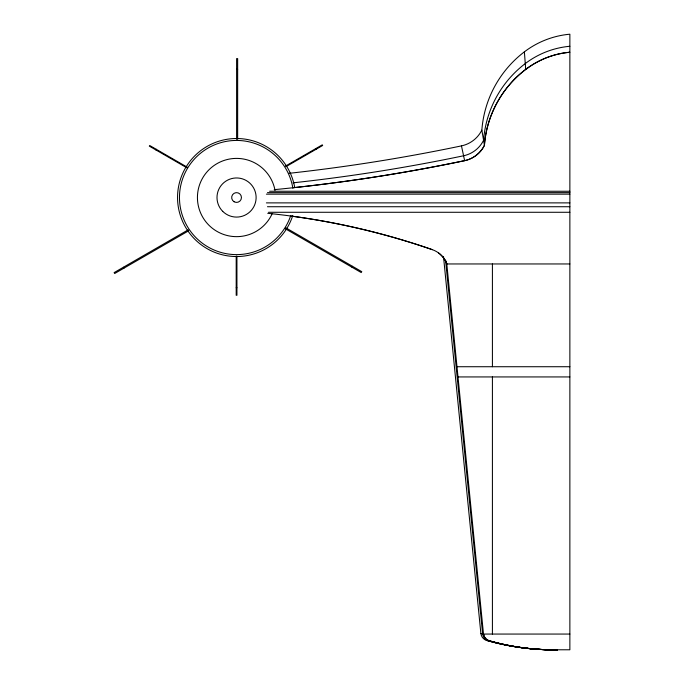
<?xml version="1.0" encoding="UTF-8"?>
<svg xmlns="http://www.w3.org/2000/svg" width="684" height="684" viewBox="0 0 684 684"><rect width="100%" height="100%" fill="white"/><g stroke="black" fill="none" stroke-linecap="round" stroke-linejoin="round"><path stroke-width="1.03" d="M292.675 187.784A1747.945 1747.945 0 0 0 464.641 160.655A28.642 28.642 0 0 0 484.434 145.333C487.333 100.086 523.277 56.088 569.866 52.249A85.56 85.56 0 0 0 525.714 69.375A105.43 105.43 0 0 0 484.434 145.333C480.621 153.105 473.123 158.91 464.641 160.655C401.756 173.796 338.161 183.483 274.216 189.665M155.815 149.89L156.191 149.249M351.944 267.205L352.474 266.29M285.587 166.024L322.284 144.837L322.66 145.478L285.963 166.665M188.203 229.833L114.134 272.6L114.664 273.514L188.724 230.756M236.604 69.315L237.656 69.315M269.59 191.255L569.866 191.255M267.461 192.64L569.866 192.64M266.392 194.153L569.866 194.153M266.392 202.883L569.866 202.883M267.461 206.73L569.866 206.73M268.521 212.279L569.866 212.279M290.555 215.99A727.152 727.152 0 0 1 432.314 249.66A23.615 23.615 0 0 1 446.797 263.956L569.866 263.956M236.194 287.776L236.929 287.776M456.989 366.727L569.866 366.727M458.006 376.935L569.866 376.935M569.866 634.059L483.494 634.059L480.886 633.581L443.506 256.551M480.886 633.581A8.259 8.259 0 0 0 486.82 640.498A243.119 243.119 0 0 0 557.178 649.783L569.866 649.783L569.866 34.2A88.142 88.142 0 0 0 524.38 51.847A108.619 108.619 0 0 0 481.852 130.105A29.506 29.506 0 0 1 461.461 145.88A1800.733 1800.733 0 0 1 288.528 173.377M557.178 649.783L557.554 649.783A225.865 215.434 0 0 1 489.257 640.763M486.82 640.498L489.257 640.771A235.997 235.997 0 0 0 557.554 649.783M187.296 167.212L149.685 145.495L149.317 146.137L186.835 167.802M285.844 227.823L361.759 271.651L361.229 272.565L285.313 228.738M438.512 252.892L439.889 253.978A23.718 23.624 0 0 1 446.797 263.956L483.494 634.059A8.02 8.02 0 0 0 489.257 640.771A8.302 7.917 0 0 1 483.554 634.051M315.786 148.59L316.153 149.232M123.419 267.239L123.949 268.154M445.874 261.057L446.797 263.956M461.461 145.88L464.641 160.655M481.852 130.105L484.434 145.333M445.566 260.091L482.63 633.897A8.097 8.097 0 0 0 488.453 640.686A238.357 238.357 0 0 0 557.426 649.783A238.28 238.28 0 0 1 488.479 640.686M524.38 51.847L525.714 69.375M492.412 263.956L492.412 366.727M492.412 376.935L492.412 634.059M237.656 139.365L237.656 58.593L236.604 58.593L236.604 139.365M236.929 256.081L236.929 295.283L236.194 295.283L236.194 256.081M267.718 213.305A725.69 723.98 0 0 1 432.314 249.66M569.866 46.273A86.415 86.415 0 0 0 525.278 63.569A106.49 106.49 0 0 0 483.579 140.288A28.925 28.925 0 0 1 463.59 155.764A1765.43 1765.43 0 0 1 293.008 182.833M486.17 640.01A8.182 8.182 0 0 0 487.649 640.592A240.691 240.691 0 0 0 557.306 649.783M485.486 639.617A8.182 8.182 0 0 1 484.229 638.634M487.008 640.104A8.097 8.097 0 0 1 486.324 639.72M292.692 215.742A59.021 59.021 0 0 1 199.702 243.615A59.021 59.021 0 0 1 206.448 146.769A59.021 59.021 0 0 1 294.676 187.262M290.452 216.366A57.088 57.088 0 0 1 200.147 241.495A57.088 57.088 0 0 1 208.004 148.095A57.088 57.088 0 0 1 292.837 187.955M272.3 213.442A39.125 39.125 0 0 1 210.125 226.37A39.125 39.125 0 0 1 217.589 163.305A39.125 39.125 0 0 1 275.028 190.383M222.727 211.356A19.562 19.562 0 0 0 255.457 202.584A19.562 19.562 0 0 0 231.5 178.627A19.562 19.562 0 0 0 222.727 211.356M234.116 201.763A4.891 4.891 0 0 0 241.452 197.522A4.891 4.891 0 0 0 234.116 193.29A4.891 4.891 0 0 0 234.116 201.763"/></g></svg>
